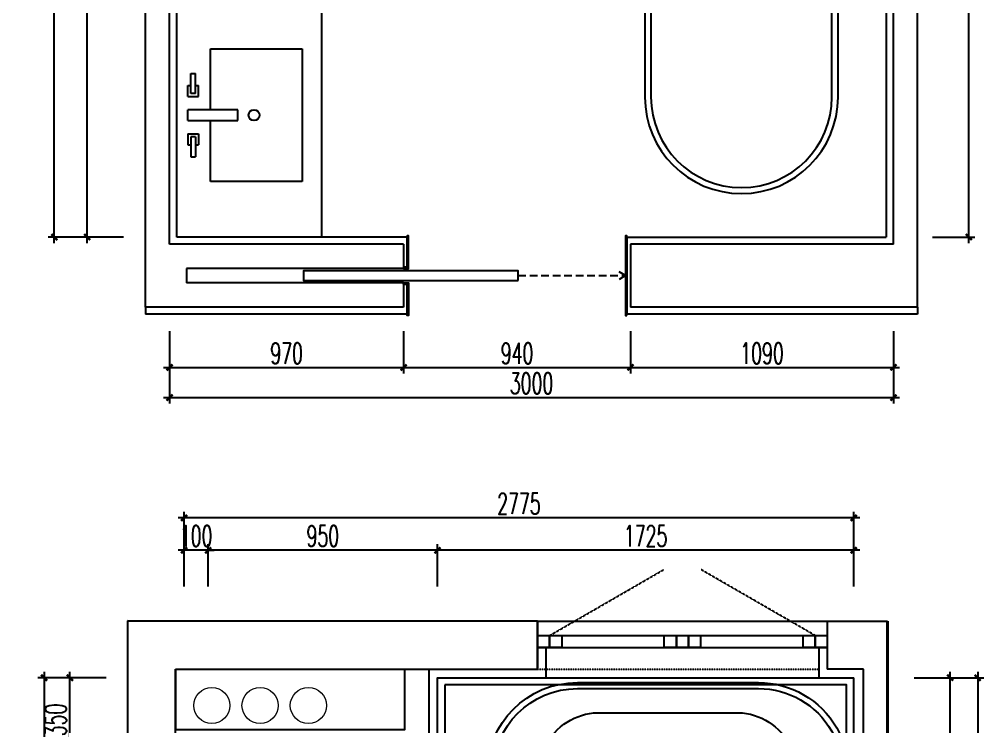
# Model space of a CAD drawing. Header units: inches. Extents: x 24920 to 61775, y 10942 to 38819.
# Drawn here: x 50793 to 54789, y 25959 to 28890 of the extents above; entities that cross this region are included whole.
import ezdxf

# ---------------------------------------------------------------- set-up
doc = ezdxf.new("R2010")
doc.units = ezdxf.units.IN
doc.header["$MEASUREMENT"] = 0
doc.header["$PDMODE"] = 1
doc.linetypes.add('HIDDEN', pattern=[9.525, 6.35, -3.175])
doc.linetypes.add('HIDDEN2', pattern=[0.1875, 0.125, -0.0625])
for name, color, linetype in [('0-wall平面隔墙', 7, 'Continuous'), ('0-win平面窗', 4, 'Continuous'), ('2-FINISH LINE', 6, 'Continuous'), ('2-p-fn完成面', 3, 'Continuous'), ('2-p-fn平地共用', 2, 'Continuous'), ('2-p-fn平天地共用', 2, 'Continuous'), ('2-p-furn01可活动家具', 2, 'HIDDEN2'), ('2-p-furn02不可活动家具', 1, 'Continuous'), ('3-DR', 3, 'Continuous'), ('3-FF', 2, 'Continuous'), ('3-TOIL', 1, 'Continuous'), ('3-WL', 7, 'Continuous')]:
    doc.layers.add(name, color=color, linetype=linetype)
doc.layers.add('A-FLOR-PIPE', color=140, linetype='Continuous', lineweight=9)
doc.layers.add('A-WALL', color=7, linetype='Continuous', lineweight=40)
doc.styles.add('DIM', font='simplex.shx', dxfattribs={"width": 0.6, "bigfont": 'extfont.shx'})
doc.dimstyles.new('1比25', dxfattribs={"dimscale": 25, "dimtxt": 3.5, "dimasz": 1, "dimexe": 1, "dimexo": 1, "dimgap": 0.6, "dimtad": 1, "dimdec": 0, "dimrnd": 5, "dimzin": 0, "dimdsep": 46, "dimtxsty": 'DIM', "dimblk": 'ARCHTICK', "dimcen": 0.09, "dimdle": 1, "dimclrd": 1, "dimclre": 1, "dimclrt": 1, "dimadec": 0, "dimazin": 0, "dimtfac": 1, "dimtdec": 0, "dimtix": 1, "dimtmove": 2, "dimatfit": 3, "dimldrblk": '引线箭头（自定义）', "dimfxl": 0, "dimtolj": 1, "dimtzin": 0, "dimarcsym": 0})

# ---------------------------------------------------------------- blocks, each defined once
blk = doc.blocks.new('_ArchTick')
at = {"color": 0, "linetype": 'ByBlock', "const_width": 0.4}
blk.add_lwpolyline([(-0.5, -0.5), (0.5, 0.5)], dxfattribs=at)
blk = doc.blocks.new('*D1000')
at = {"color": 1, "lineweight": -2, "transparency": 16777216}
for p, q in [((51323.1, 27515.2), (51323.1, 27340.2)), ((52293.1, 27515.2), (52293.1, 27340.2)), ((51298.1, 27365.2), (52318.1, 27365.2))]:
    blk.add_line(p, q, dxfattribs=at)
at = {"layer": 'Defpoints', "color": 0, "transparency": 16777216}
for p in [(51323.1, 27875.5), (52293.1, 27875.5), (52293.1, 27365.2)]:
    blk.add_point(p, dxfattribs=at)
at = {"color": 1, "lineweight": -2, "transparency": 16777216, "xscale": 25, "yscale": 25, "zscale": 25, "rotation": 180}
blk.add_blockref('_ArchTick', (51323.1, 27365.2), dxfattribs=at)
at = {"color": 1, "lineweight": -2, "transparency": 16777216, "xscale": 25, "yscale": 25, "zscale": 25}
blk.add_blockref('_ArchTick', (52293.1, 27365.2), dxfattribs=at)
at = {"color": 1, "transparency": 16777216, "insert": (51808.1, 27423.9), "char_height": 87.5, "attachment_point": 5, "style": 'DIM'}
blk.add_mtext('\\A1;970', dxfattribs=at)
blk = doc.blocks.new('引线箭头（自定义）')
at = {"linetype": 'ByBlock', "lineweight": -2}
h = blk.add_hatch(color=8, dxfattribs=at)
h.dxf.hatch_style = 1
h.paths.add_polyline_path([(-1.2, -0.96), (-0.31, 0), (-1.2, 0.96), (-0.91, 1.21), (0, 0), (-0.91, -1.21)])
at = {"color": 0, "linetype": 'ByBlock', "lineweight": -2}
blk.add_line((-0.31, 0), (-4.75, 0), dxfattribs=at)
blk.add_lwpolyline([(-1.2, -0.96), (-0.31, 0), (-1.2, 0.96), (-0.91, 1.21), (0, 0), (-0.91, -1.21)], close=True, dxfattribs=at)
blk = doc.blocks.new('*D1001')
at = {"color": 1, "lineweight": -2, "transparency": 16777216}
for p, q in [((52293.1, 27515.2), (52293.1, 27340.2)), ((53233.1, 27515.2), (53233.1, 27340.2)), ((52268.1, 27365.2), (53258.1, 27365.2))]:
    blk.add_line(p, q, dxfattribs=at)
at = {"layer": 'Defpoints', "color": 0, "transparency": 16777216}
for p in [(52293.1, 27875.5), (53233.1, 27875.5), (53233.1, 27365.2)]:
    blk.add_point(p, dxfattribs=at)
at = {"color": 1, "lineweight": -2, "transparency": 16777216, "xscale": 25, "yscale": 25, "zscale": 25, "rotation": 180}
blk.add_blockref('_ArchTick', (52293.1, 27365.2), dxfattribs=at)
at = {"color": 1, "lineweight": -2, "transparency": 16777216, "xscale": 25, "yscale": 25, "zscale": 25}
blk.add_blockref('_ArchTick', (53233.1, 27365.2), dxfattribs=at)
at = {"color": 1, "transparency": 16777216, "insert": (52763.1, 27423.9), "char_height": 87.5, "attachment_point": 5, "style": 'DIM'}
blk.add_mtext('\\A1;940', dxfattribs=at)
blk = doc.blocks.new('*D1002')
at = {"color": 1, "lineweight": -2, "transparency": 16777216}
for p, q in [((53233.1, 27515.2), (53233.1, 27340.2)), ((54323.1, 27515.2), (54323.1, 27340.2)), ((53208.1, 27365.2), (54348.1, 27365.2))]:
    blk.add_line(p, q, dxfattribs=at)
at = {"layer": 'Defpoints', "color": 0, "transparency": 16777216}
for p in [(53233.1, 27875.5), (54323.1, 27875.5), (54323.1, 27365.2)]:
    blk.add_point(p, dxfattribs=at)
at = {"color": 1, "lineweight": -2, "transparency": 16777216, "xscale": 25, "yscale": 25, "zscale": 25, "rotation": 180}
blk.add_blockref('_ArchTick', (53233.1, 27365.2), dxfattribs=at)
at = {"color": 1, "lineweight": -2, "transparency": 16777216, "xscale": 25, "yscale": 25, "zscale": 25}
blk.add_blockref('_ArchTick', (54323.1, 27365.2), dxfattribs=at)
at = {"color": 1, "transparency": 16777216, "insert": (53778.1, 27423.9), "char_height": 87.5, "attachment_point": 5, "style": 'DIM'}
blk.add_mtext('\\A1;1090', dxfattribs=at)
blk = doc.blocks.new('*D1003')
at = {"color": 1, "lineweight": -2, "transparency": 16777216}
for p, q in [((50981.5, 27880.5), (50981.5, 29990.5)), ((51131.5, 29965.5), (50956.5, 29965.5)), ((51131.5, 27905.5), (50956.5, 27905.5))]:
    blk.add_line(p, q, dxfattribs=at)
at = {"layer": 'Defpoints', "color": 0, "transparency": 16777216}
for p in [(50981.5, 29965.5), (51353.1, 29965.5), (51353.1, 27905.5)]:
    blk.add_point(p, dxfattribs=at)
at = {"color": 1, "lineweight": -2, "transparency": 16777216, "xscale": 25, "yscale": 25, "zscale": 25}
for p, rotation in [((50981.5, 29965.5), 90), ((50981.5, 27905.5), 270)]:
    blk.add_blockref('_ArchTick', p, dxfattribs=dict(at, rotation=rotation))
at = {"color": 1, "transparency": 16777216, "insert": (50922.7, 28935.5), "char_height": 87.5, "attachment_point": 5, "rotation": 90, "style": 'DIM'}
blk.add_mtext('\\A1;2060', dxfattribs=at)
blk = doc.blocks.new('*D1009')
at = {"color": 1, "lineweight": -2, "transparency": 16777216}
for p, q in [((54485.4, 31025.5), (54660.4, 31025.5)), ((54635.4, 27880.5), (54635.4, 31050.5)), ((54485.4, 27905.5), (54660.4, 27905.5))]:
    blk.add_line(p, q, dxfattribs=at)
at = {"layer": 'Defpoints', "color": 0, "transparency": 16777216}
for p in [(54293.1, 31025.5), (54635.4, 31025.5), (54293.1, 27905.5)]:
    blk.add_point(p, dxfattribs=at)
at = {"color": 1, "lineweight": -2, "transparency": 16777216, "xscale": 25, "yscale": 25, "zscale": 25}
for p, rotation in [((54635.4, 31025.5), 90), ((54635.4, 27905.5), 270)]:
    blk.add_blockref('_ArchTick', p, dxfattribs=dict(at, rotation=rotation))
at = {"color": 1, "transparency": 16777216, "insert": (54576.7, 29465.5), "char_height": 87.5, "attachment_point": 5, "rotation": 90, "style": 'DIM'}
blk.add_mtext('\\A1;3120', dxfattribs=at)
blk = doc.blocks.new('*D1012')
at = {"color": 1, "lineweight": -2, "transparency": 16777216}
for p, q in [((50995.5, 31025.5), (50820.5, 31025.5)), ((50845.5, 27880.5), (50845.5, 31050.5)), ((50995.5, 27905.5), (50820.5, 27905.5))]:
    blk.add_line(p, q, dxfattribs=at)
at = {"layer": 'Defpoints', "color": 0, "transparency": 16777216}
for p in [(50845.5, 31025.5), (51044, 31025.5), (51044, 27905.5)]:
    blk.add_point(p, dxfattribs=at)
at = {"color": 1, "lineweight": -2, "transparency": 16777216, "xscale": 25, "yscale": 25, "zscale": 25}
for p, rotation in [((50845.5, 31025.5), 90), ((50845.5, 27905.5), 270)]:
    blk.add_blockref('_ArchTick', p, dxfattribs=dict(at, rotation=rotation))
at = {"color": 1, "transparency": 16777216, "insert": (50786.7, 29465.5), "char_height": 87.5, "attachment_point": 5, "rotation": 90, "style": 'DIM'}
blk.add_mtext('\\A1;3120', dxfattribs=at)
blk = doc.blocks.new('*D1013')
at = {"color": 1, "lineweight": -2, "transparency": 16777216}
for p, q in [((51323.1, 27390.2), (51323.1, 27215.2)), ((54323.1, 27390.2), (54323.1, 27215.2)), ((51298.1, 27240.2), (54348.1, 27240.2))]:
    blk.add_line(p, q, dxfattribs=at)
at = {"layer": 'Defpoints', "color": 0, "transparency": 16777216}
for p in [(51323.1, 27427.7), (54323.1, 27427.7), (54323.1, 27240.2)]:
    blk.add_point(p, dxfattribs=at)
at = {"color": 1, "lineweight": -2, "transparency": 16777216, "xscale": 25, "yscale": 25, "zscale": 25, "rotation": 180}
blk.add_blockref('_ArchTick', (51323.1, 27240.2), dxfattribs=at)
at = {"color": 1, "lineweight": -2, "transparency": 16777216, "xscale": 25, "yscale": 25, "zscale": 25}
blk.add_blockref('_ArchTick', (54323.1, 27240.2), dxfattribs=at)
at = {"color": 1, "transparency": 16777216, "insert": (52823.1, 27298.9), "char_height": 87.5, "attachment_point": 5, "style": 'DIM'}
blk.add_mtext('\\A1;3000', dxfattribs=at)
blk = doc.blocks.new('y5wy54wy4')
for p, q in [((13925671.9, -896028.4), (13925712.4, -896040.8)), ((13925661.2, -896063.4), (13925701.7, -896075.8))]:
    blk.add_line(p, q)
for points in [[(13924961.1, -895213.6), (13924741.8, -895930.8)], [(13924985, -895220.9), (13924765.7, -895938.2)], [(13925487.3, -895972), (13925654.4, -895425.6)], [(13925511.2, -895979.3), (13925678.3, -895432.9)], [(13925626.4, -896014.5), (13925418.6, -895951), (13925407.9, -895986), (13925615.7, -896049.5)], [(13925435.1, -896142.9), (13925476.6, -896007)], [(13925459, -896150.2), (13925500.5, -896014.3)]]:
    blk.add_lwpolyline(points)
at = {"color": 250}
for points in [[(13925051.4, -895345.8), (13924890.6, -895871.8)], [(13925368.7, -896018), (13925529.5, -895492)]]:
    blk.add_lwpolyline(points, dxfattribs=at)
blk.add_circle((13925210, -895681.9), 40, dxfattribs=at)
for centre, radius in [((13925643.8, -896039), 30), ((13925707.6, -896058.5), 18.3)]:
    blk.add_circle(centre, radius)
for centre, radius, start, end in [((13925319.7, -895323.3), 375, 342.9965, 162.9965), ((13925319.7, -895323.3), 350, 342.9965, 162.9965), ((13925100.4, -896040.5), 375, 162.9965, 342.9965), ((13925100.4, -896040.5), 350, 162.9965, 342.9965), ((13925643.8, -896039), 51.6, 3.7621, 142.2292), ((13925643.8, -896039), 51.6, 183.7604, 322.231)]:
    blk.add_arc(centre, radius, start, end)
for centre, start, end in [((13925293.1, -895410.2), 340.9057, 165.0874), ((13925127, -895953.6), 160.9057, 345.0874)]:
    blk.add_arc(centre, 250.2, start, end, dxfattribs=at)
blk = doc.blocks.new('*D856')
at = {"color": 1, "lineweight": -2, "transparency": 16777216}
for p, q in [((54682.4, 24656), (54682.4, 25986)), ((54532.4, 25961), (54707.4, 25961)), ((54532.4, 24681), (54707.4, 24681))]:
    blk.add_line(p, q, dxfattribs=at)
at = {"layer": 'Defpoints', "color": 0, "transparency": 16777216}
for p in [(54282.4, 25961), (54682.4, 25961), (54282.4, 24681)]:
    blk.add_point(p, dxfattribs=at)
at = {"color": 1, "lineweight": -2, "transparency": 16777216, "xscale": 25, "yscale": 25, "zscale": 25}
for p, rotation in [((54682.4, 25961), 90), ((54682.4, 24681), 270)]:
    blk.add_blockref('_ArchTick', p, dxfattribs=dict(at, rotation=rotation))
at = {"color": 1, "transparency": 16777216, "insert": (54623.7, 25321), "char_height": 87.5, "attachment_point": 5, "rotation": 90, "style": 'DIM'}
blk.add_mtext('\\A1;1280', dxfattribs=at)
blk = doc.blocks.new('*D857')
at = {"color": 1, "lineweight": -2, "transparency": 16777216}
for p, q in [((54796.1, 25986), (54796.1, 23306)), ((54646.1, 25961), (54821.1, 25961)), ((54646.1, 23331), (54821.1, 23331))]:
    blk.add_line(p, q, dxfattribs=at)
at = {"layer": 'Defpoints', "color": 0, "transparency": 16777216}
for p in [(54561.5, 25961), (54561.5, 23331), (54796.1, 23331)]:
    blk.add_point(p, dxfattribs=at)
at = {"color": 1, "lineweight": -2, "transparency": 16777216, "xscale": 25, "yscale": 25, "zscale": 25}
for p, rotation in [((54796.1, 25961), 90), ((54796.1, 23331), 270)]:
    blk.add_blockref('_ArchTick', p, dxfattribs=dict(at, rotation=rotation))
at = {"color": 1, "transparency": 16777216, "insert": (54737.4, 24646), "char_height": 87.5, "attachment_point": 5, "rotation": 90, "style": 'DIM'}
blk.add_mtext('\\A1;2630', dxfattribs=at)
blk = doc.blocks.new('*D863')
at = {"color": 1, "lineweight": -2, "transparency": 16777216}
for p, q in [((51034.4, 25586), (51034.4, 25986)), ((51184.4, 25961), (51009.4, 25961)), ((51184.4, 25611), (51009.4, 25611))]:
    blk.add_line(p, q, dxfattribs=at)
at = {"layer": 'Defpoints', "color": 0, "transparency": 16777216}
for p in [(51034.4, 25961), (52557.4, 25961), (51607.4, 25611)]:
    blk.add_point(p, dxfattribs=at)
at = {"color": 1, "lineweight": -2, "transparency": 16777216, "xscale": 25, "yscale": 25, "zscale": 25}
for p, rotation in [((51034.4, 25961), 90), ((51034.4, 25611), 270)]:
    blk.add_blockref('_ArchTick', p, dxfattribs=dict(at, rotation=rotation))
at = {"color": 1, "transparency": 16777216, "insert": (50975.7, 25786), "char_height": 87.5, "attachment_point": 5, "rotation": 90, "style": 'DIM'}
blk.add_mtext('\\A1;350', dxfattribs=at)
blk = doc.blocks.new('*D864')
at = {"color": 1, "lineweight": -2, "transparency": 16777216}
for p, q in [((52557.4, 26339.1), (52557.4, 26514.1)), ((54282.4, 26339.1), (54282.4, 26514.1)), ((54307.4, 26489.1), (52532.4, 26489.1))]:
    blk.add_line(p, q, dxfattribs=at)
at = {"layer": 'Defpoints', "color": 0, "transparency": 16777216}
for p in [(52557.4, 26489.1), (52557.4, 25961), (54282.4, 25961)]:
    blk.add_point(p, dxfattribs=at)
at = {"color": 1, "lineweight": -2, "transparency": 16777216, "xscale": 25, "yscale": 25, "zscale": 25, "rotation": 180}
blk.add_blockref('_ArchTick', (52557.4, 26489.1), dxfattribs=at)
at = {"color": 1, "lineweight": -2, "transparency": 16777216, "xscale": 25, "yscale": 25, "zscale": 25}
blk.add_blockref('_ArchTick', (54282.4, 26489.1), dxfattribs=at)
at = {"color": 1, "transparency": 16777216, "insert": (53419.9, 26547.8), "char_height": 87.5, "attachment_point": 5, "style": 'DIM'}
blk.add_mtext('\\A1;1725', dxfattribs=at)
blk = doc.blocks.new('*D865')
at = {"color": 1, "lineweight": -2, "transparency": 16777216}
for p, q in [((51607.4, 26339.1), (51607.4, 26514.1)), ((52557.4, 26339.1), (52557.4, 26514.1)), ((52582.4, 26489.1), (51582.4, 26489.1))]:
    blk.add_line(p, q, dxfattribs=at)
at = {"layer": 'Defpoints', "color": 0, "transparency": 16777216}
for p in [(51607.4, 26489.1), (52557.4, 25961), (51607.4, 25611)]:
    blk.add_point(p, dxfattribs=at)
at = {"color": 1, "lineweight": -2, "transparency": 16777216, "xscale": 25, "yscale": 25, "zscale": 25, "rotation": 180}
blk.add_blockref('_ArchTick', (51607.4, 26489.1), dxfattribs=at)
at = {"color": 1, "lineweight": -2, "transparency": 16777216, "xscale": 25, "yscale": 25, "zscale": 25}
blk.add_blockref('_ArchTick', (52557.4, 26489.1), dxfattribs=at)
at = {"color": 1, "transparency": 16777216, "insert": (52082.4, 26547.8), "char_height": 87.5, "attachment_point": 5, "style": 'DIM'}
blk.add_mtext('\\A1;950', dxfattribs=at)
blk = doc.blocks.new('*D866')
at = {"color": 1, "lineweight": -2, "transparency": 16777216}
for p, q in [((51507.4, 26339.1), (51507.4, 26514.1)), ((51607.4, 26339.1), (51607.4, 26514.1)), ((51507.4, 26489.1), (51482.4, 26489.1)), ((51607.4, 26489.1), (51507.4, 26489.1)), ((51607.4, 26489.1), (51632.4, 26489.1))]:
    blk.add_line(p, q, dxfattribs=at)
at = {"layer": 'Defpoints', "color": 0, "transparency": 16777216}
for p in [(51507.4, 26489.1), (51607.4, 25611), (51507.4, 24531)]:
    blk.add_point(p, dxfattribs=at)
at = {"color": 1, "lineweight": -2, "transparency": 16777216, "xscale": 25, "yscale": 25, "zscale": 25}
blk.add_blockref('_ArchTick', (51507.4, 26489.1), dxfattribs=at)
at = {"color": 1, "lineweight": -2, "transparency": 16777216, "xscale": 25, "yscale": 25, "zscale": 25, "rotation": 180}
blk.add_blockref('_ArchTick', (51607.4, 26489.1), dxfattribs=at)
at = {"color": 1, "transparency": 16777216, "insert": (51557.4, 26547.8), "char_height": 87.5, "attachment_point": 5, "style": 'DIM'}
blk.add_mtext('\\A1;100', dxfattribs=at)
blk = doc.blocks.new('*D867')
at = {"color": 1, "lineweight": -2, "transparency": 16777216}
for p, q in [((54307.4, 26623.1), (51482.4, 26623.1)), ((51507.4, 26473.1), (51507.4, 26648.1)), ((54282.4, 26473.1), (54282.4, 26648.1))]:
    blk.add_line(p, q, dxfattribs=at)
at = {"layer": 'Defpoints', "color": 0, "transparency": 16777216}
for p in [(51507.4, 26623.1), (51507.4, 26361), (54282.4, 26361)]:
    blk.add_point(p, dxfattribs=at)
at = {"color": 1, "lineweight": -2, "transparency": 16777216, "xscale": 25, "yscale": 25, "zscale": 25, "rotation": 180}
blk.add_blockref('_ArchTick', (51507.4, 26623.1), dxfattribs=at)
at = {"color": 1, "lineweight": -2, "transparency": 16777216, "xscale": 25, "yscale": 25, "zscale": 25}
blk.add_blockref('_ArchTick', (54282.4, 26623.1), dxfattribs=at)
at = {"color": 1, "transparency": 16777216, "insert": (52894.9, 26681.9), "char_height": 87.5, "attachment_point": 5, "style": 'DIM'}
blk.add_mtext('\\A1;2775', dxfattribs=at)
blk = doc.blocks.new('*D868')
at = {"color": 1, "lineweight": -2, "transparency": 16777216}
for p, q in [((50927, 25986), (50927, 23306)), ((51077, 25961), (50902, 25961)), ((51077, 23331), (50902, 23331))]:
    blk.add_line(p, q, dxfattribs=at)
at = {"layer": 'Defpoints', "color": 0, "transparency": 16777216}
for p in [(51161.4, 25961), (50927, 23331), (51161.4, 23331)]:
    blk.add_point(p, dxfattribs=at)
at = {"color": 1, "lineweight": -2, "transparency": 16777216, "xscale": 25, "yscale": 25, "zscale": 25}
for p, rotation in [((50927, 25961), 90), ((50927, 23331), 270)]:
    blk.add_blockref('_ArchTick', p, dxfattribs=dict(at, rotation=rotation))
at = {"color": 1, "transparency": 16777216, "insert": (50868.2, 24646), "char_height": 87.5, "attachment_point": 5, "rotation": 90, "style": 'DIM'}
blk.add_mtext('\\A1;2630', dxfattribs=at)
blk = doc.blocks.new('sgh')
blk.add_line((51223.1, 27615.5), (51223.1, 27585.5))
at = {"color": 3}
blk.add_line((54423.1, 27615.5), (54423.1, 27585.5), dxfattribs=at)
at = {"layer": '2-FINISH LINE', "color": 3}
for points in [[(52293.1, 27775.5), (52313.1, 27775.5), (52313.1, 27910.5), (52308.1, 27910.5), (52308.1, 27780.5), (52293.1, 27780.5), (52293.1, 27775.5)], [(53218.1, 27580.5), (53218.1, 27910.5), (53213.1, 27910.5), (53213.1, 27580.5), (53218.1, 27580.5)], [(52293.1, 27715.5), (52313.1, 27715.5), (52313.1, 27580.5), (52308.1, 27580.5), (52308.1, 27710.5), (52293.1, 27710.5), (52293.1, 27715.5)]]:
    blk.add_lwpolyline(points, dxfattribs=at)
at = {"layer": '3-DR', "color": 251, "linetype": 'HIDDEN', "ltscale": 5}
for p, q in [((52768.1, 27745.5), (53213.1, 27745.5)), ((53213.1, 27745.5), (53178.4, 27765.5)), ((53213.1, 27745.5), (53178.4, 27725.5))]:
    blk.add_line(p, q, dxfattribs=at)
at = {"layer": '3-DR'}
blk.add_lwpolyline([(52768.1, 27725.5), (52768.1, 27765.5), (51878.1, 27765.5), (51878.1, 27725.5)], close=True, dxfattribs=at)
at = {"layer": '3-FF', "color": 3}
for p, q in [((52308.1, 27905.5), (51353.1, 27905.5)), ((52308.1, 27780.5), (52308.1, 27905.5)), ((53218.1, 27905.5), (53218.1, 27585.5)), ((53218.1, 27905.5), (54293.1, 27905.5)), ((52293.1, 27710.5), (52308.1, 27710.5)), ((52308.1, 27710.5), (52308.1, 27585.5)), ((52308.1, 27585.5), (51223.1, 27585.5)), ((54423.1, 27585.5), (53218.1, 27585.5))]:
    blk.add_line(p, q, dxfattribs=at)
at = {"layer": '3-FF'}
blk.add_line((52293.1, 27780.5), (52308.1, 27780.5), dxfattribs=at)
at = {"layer": '3-FF', "color": 3}
blk.add_lwpolyline([(51353.1, 27905.5), (51353.1, 29965.5), (52153.1, 29965.5), (52153.1, 30125.5), (51643.1, 30125.5), (51643.1, 30335.5), (51843.1, 30335.5), (51843.1, 31025.5), (54293.1, 31025.5), (54293.1, 27905.5)], dxfattribs=at)
at = {"layer": '3-TOIL', "color": 2}
for p, q in [((51953.1, 29965.5), (51953.1, 27905.5)), ((51493.1, 28433), (51493.1, 28685.5)), ((51493.1, 28685.5), (51873.1, 28685.5)), ((51873.1, 28685.5), (51873.1, 28135.5)), ((51493.1, 28135.5), (51493.1, 28388)), ((51873.1, 28135.5), (51493.1, 28135.5))]:
    blk.add_line(p, q, dxfattribs=at)
at = {"layer": '3-TOIL'}
for p, q in [((51410.6, 28583), (51430.6, 28583)), ((51410.6, 28500.5), (51410.6, 28583)), ((51430.6, 28500.5), (51430.6, 28583)), ((51398.1, 28533), (51410.6, 28533)), ((51398.1, 28488), (51398.1, 28533)), ((51430.6, 28500.5), (51410.6, 28500.5)), ((51430.6, 28533), (51443.1, 28533)), ((51443.1, 28488), (51443.1, 28533)), ((51398.1, 28488), (51443.1, 28488)), ((51605.5, 28433), (51398.1, 28433)), ((51398.1, 28388), (51398.1, 28433)), ((51605.5, 28388), (51605.5, 28433)), ((51398.1, 28388), (51605.5, 28388)), ((51398.1, 28333), (51443.1, 28333)), ((51398.1, 28333), (51398.1, 28288)), ((51430.6, 28320.5), (51410.6, 28320.5)), ((51410.6, 28320.5), (51410.6, 28238)), ((51430.6, 28320.5), (51430.6, 28238)), ((51443.1, 28333), (51443.1, 28288)), ((51398.1, 28288), (51410.6, 28288)), ((51430.6, 28288), (51443.1, 28288)), ((51410.6, 28238), (51430.6, 28238))]:
    blk.add_line(p, q, dxfattribs=at)
at = {"layer": '3-TOIL', "color": 2, "ltscale": 0.1}
blk.add_lwpolyline([(54093.1, 29260.5), (54093.1, 29385.5, 1), (53293.1, 29385.5), (53293.1, 28485.5, 1), (54093.1, 28485.5), (54093.1, 29210.5)], format="xyb", dxfattribs=at)
at = {"layer": '3-TOIL', "color": 251, "ltscale": 0.1}
blk.add_lwpolyline([(54068.1, 29260.5), (54068.1, 29385.5, 1), (53318.1, 29385.5), (53318.1, 28485.5, 1), (54068.1, 28485.5), (54068.1, 29210.5)], format="xyb", dxfattribs=at)
at = {"layer": '3-TOIL'}
blk.add_circle((51673.1, 28410.5), 22.5, dxfattribs=at)
at = {"layer": '3-WL', "color": 4}
for p, q in [((51223.1, 27615.5), (51223.1, 31255.5)), ((54423.1, 27615.5), (54423.1, 31255.5)), ((51323.1, 27875.5), (51323.1, 31055.5)), ((54323.1, 27875.5), (54323.1, 31055.5)), ((52293.1, 27875.5), (51323.1, 27875.5)), ((52293.1, 27875.5), (52293.1, 27775.5)), ((54323.1, 27875.5), (53233.1, 27875.5)), ((52293.1, 27775.5), (51393.1, 27775.5)), ((51393.1, 27775.5), (51393.1, 27715.5)), ((52293.1, 27715.5), (51393.1, 27715.5)), ((52293.1, 27715.5), (52293.1, 27615.5)), ((52293.1, 27615.5), (51223.1, 27615.5)), ((54423.1, 27615.5), (53233.1, 27615.5))]:
    blk.add_line(p, q, dxfattribs=at)
at = {"layer": '3-WL'}
blk.add_line((53233.1, 27875.5), (53233.1, 27615.5), dxfattribs=at)
for base, p1, p2, picture, middle in [((50845.5, 31025.5), (51044, 27905.5), (51044, 31025.5), '*D1012', (50786.7, 29465.5)), ((54635.4, 31025.5), (54293.1, 27905.5), (54293.1, 31025.5), '*D1009', (54576.7, 29465.5)), ((50981.5, 29965.5), (51353.1, 27905.5), (51353.1, 29965.5), '*D1003', (50922.7, 28935.5))]:
    dim = blk.add_linear_dim(base=base, p1=p1, p2=p2, angle=90, dimstyle='1比25')
    dim.commit()
    dim.dimension.update_dxf_attribs({"geometry": picture, "text_midpoint": middle})
for base, p1, p2, picture, middle in [((52293.1, 27365.2), (51323.1, 27875.5), (52293.1, 27875.5), '*D1000', (51808.1, 27423.9)), ((53233.1, 27365.2), (52293.1, 27875.5), (53233.1, 27875.5), '*D1001', (52763.1, 27423.9)), ((54323.1, 27365.2), (53233.1, 27875.5), (54323.1, 27875.5), '*D1002', (53778.1, 27423.9)), ((54323.1, 27240.2), (51323.1, 27427.7), (54323.1, 27427.7), '*D1013', (52823.1, 27298.9))]:
    dim = blk.add_linear_dim(base=base, p1=p1, p2=p2, dimstyle='1比25')
    dim.commit()
    dim.dimension.update_dxf_attribs({"geometry": picture, "text_midpoint": middle})
blk = doc.blocks.new('wgegh')
at = {"color": 4}
for p, q in [((54172.4, 26196), (54423.1, 26196)), ((54322.4, 25996), (54172.4, 25996)), ((54322.4, 23296), (54322.4, 25996))]:
    blk.add_line(p, q, dxfattribs=at)
at = {"layer": '0-wall平面隔墙', "color": 4}
for p, q in [((52972.4, 26196), (51272.4, 26196.4)), ((51272.4, 26196.4), (51272.4, 23196)), ((52972.4, 26196), (51272.4, 26196)), ((52972.4, 25996), (52972.4, 26196)), ((54172.4, 26196), (54172.4, 25996)), ((51472.4, 23296), (51472.4, 25996.4)), ((51472.4, 25996.4), (52972.4, 25996)), ((51472.4, 25996), (51472.4, 25746)), ((51472.4, 25996), (52422.4, 25996))]:
    blk.add_line(p, q, dxfattribs=at)
at = {"layer": '0-wall平面隔墙', "color": 3}
blk.add_line((52972.4, 26196), (52972.4, 25996), dxfattribs=at)
at = {"layer": '0-wall平面隔墙'}
blk.add_line((52522.4, 25996), (52972.4, 25996), dxfattribs=at)
at = {"layer": '0-wall平面隔墙', "color": 4}
for points in [[(51472.4, 25646), (52522.4, 25646), (52522.4, 25996)], [(51472.4, 25746), (52422.4, 25746), (52422.4, 25996)]]:
    blk.add_lwpolyline(points, dxfattribs=at)
at = {"layer": '0-win平面窗', "color": 8, "linetype": 'HIDDEN2'}
for p, q in [((53022.4, 26136), (53494.4, 26408.5)), ((54122.4, 26136), (53650.4, 26408.5))]:
    blk.add_line(p, q, dxfattribs=at)
at = {"layer": '0-win平面窗', "color": 3}
for p, q in [((52972.4, 26136), (54172.4, 26136)), ((52972.4, 26086), (54172.4, 26086))]:
    blk.add_line(p, q, dxfattribs=at)
for points in [[(52972.4, 26086), (52972.4, 26136), (53022.4, 26136), (53022.4, 26086)], [(53022.4, 26086), (53022.4, 26136), (53072.4, 26136), (53072.4, 26086)], [(53497.4, 26086), (53497.4, 26136), (53547.4, 26136), (53547.4, 26086)], [(53547.4, 26086), (53547.4, 26136), (53597.4, 26136), (53597.4, 26086)], [(53597.4, 26086), (53597.4, 26136), (53647.4, 26136), (53647.4, 26086)], [(54072.4, 26086), (54072.4, 26136), (54122.4, 26136), (54122.4, 26086)], [(54122.4, 26086), (54122.4, 26136), (54172.4, 26136), (54172.4, 26086)]]:
    blk.add_lwpolyline(points, close=True, dxfattribs=at)
at = {"layer": '2-p-fn完成面'}
blk.add_line((54282.4, 23331), (54282.4, 25961), dxfattribs=at)
for points in [[(51507.4, 24531), (51607.4, 24531), (51607.4, 25611), (52557.4, 25611), (52557.4, 25961), (53007.4, 25961), (53007.4, 26086)], [(54137.4, 26086), (54137.4, 25961), (54282.4, 25961)]]:
    blk.add_lwpolyline(points, dxfattribs=at)
at = {"layer": '2-p-fn平地共用', "color": 3}
blk.add_line((52972.4, 26196), (54172.4, 26196), dxfattribs=at)
at = {"layer": '2-p-fn平地共用', "color": 8}
blk.add_lwpolyline([(52587.4, 25931), (52587.4, 25581), (51637.4, 25581), (51637.4, 24711), (54252.4, 24711), (54252.4, 25931)], close=True, dxfattribs=at)
at = {"layer": '2-p-fn平天地共用'}
blk.add_line((53007.4, 25961), (54282.4, 25961), dxfattribs=at)
at = {"layer": '2-p-furn01可活动家具', "color": 8, "linetype": 'HIDDEN2'}
blk.add_line((52972.4, 25996), (54137.4, 25996), dxfattribs=at)
at = {"layer": 'A-FLOR-PIPE', "color": 2, "linetype": 'Continuous'}
for centre in [(51622.4, 25846), (51822.4, 25846), (52022.4, 25846)]:
    blk.add_circle(centre, 75, dxfattribs=at)
at = {"layer": 'A-WALL', "color": 4}
blk.add_line((54423.1, 26196), (54423.1, 23196.4), dxfattribs=at)
at = {"layer": '2-p-furn02不可活动家具', "linetype": 'ByBlock', "xscale": -1, "rotation": 72.99653915577727}
blk.add_blockref('y5wy54wy4', (3269125.2, 13603988.4), dxfattribs=at)
for base, p1, p2, angle, picture, middle in [((51507.4, 26623.1), (54282.4, 26361), (51507.4, 26361), 180, '*D867', (52894.9, 26681.9)), ((51507.4, 26489.1), (51607.4, 25611), (51507.4, 24531), 180, '*D866', (51557.4, 26547.8)), ((51607.4, 26489.1), (52557.4, 25961), (51607.4, 25611), 180, '*D865', (52082.4, 26547.8)), ((52557.4, 26489.1), (54282.4, 25961), (52557.4, 25961), 180, '*D864', (53419.9, 26547.8)), ((50927, 23331), (51161.4, 25961), (51161.4, 23331), 90, '*D868', (50868.2, 24646)), ((51034.4, 25961), (51607.4, 25611), (52557.4, 25961), 90, '*D863', (50975.7, 25786)), ((54682.4, 25961), (54282.4, 24681), (54282.4, 25961), 90, '*D856', (54623.7, 25321)), ((54796.1, 23331), (54561.5, 25961), (54561.5, 23331), 90, '*D857', (54737.4, 24646))]:
    dim = blk.add_linear_dim(base=base, p1=p1, p2=p2, angle=angle, dimstyle='1比25')
    dim.commit()
    dim.dimension.update_dxf_attribs({"geometry": picture, "text_midpoint": middle})

msp = doc.modelspace()

# ---------------------------------------------------------------- block references
for name, p in [('sgh', (92.5, 82.5)), ('wgegh', (-31.7, 201, 0))]:
    msp.add_blockref(name, p)

doc.saveas('drawing.dxf')
